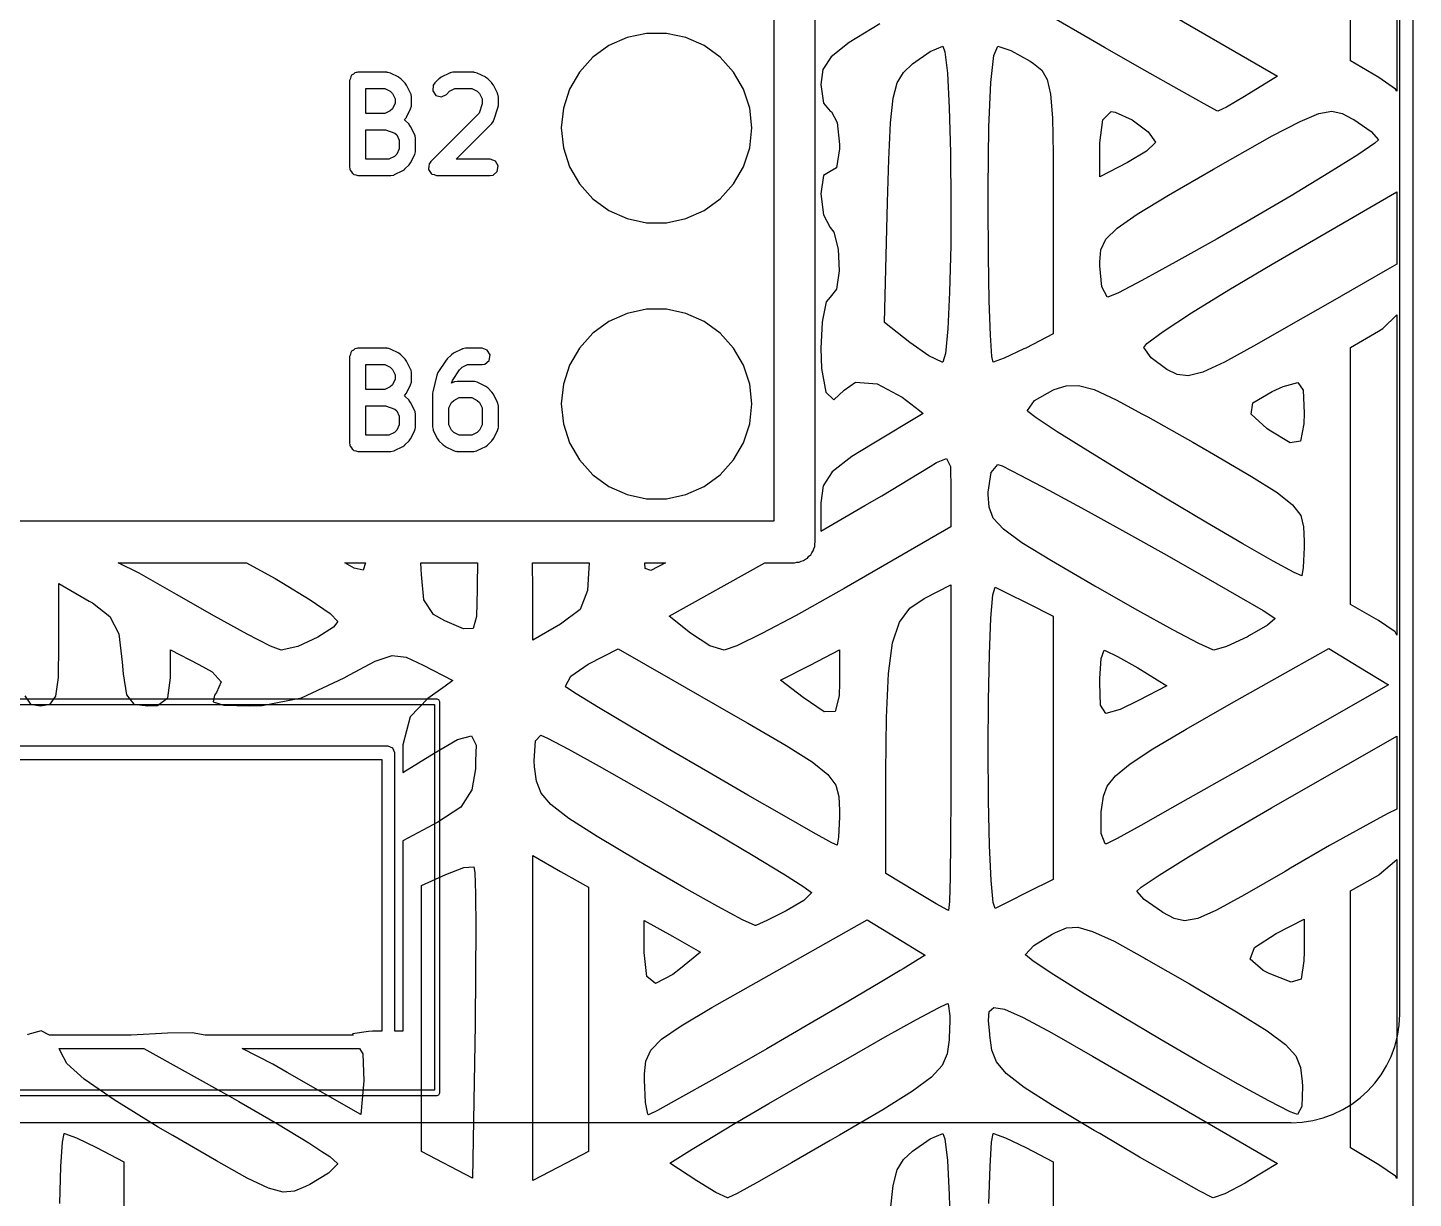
# Model space of a CAD drawing. Header units: millimetres. Extents: x 38 to 487, y 14 to 137.
# Drawn here: x 68.28 to 81.04, y 83.95 to 94.73 of the extents above; entities that cross this region are included whole.
import ezdxf

# ---------------------------------------------------------------- set-up
doc = ezdxf.new("R2010")
doc.units = ezdxf.units.MM
doc.layers.add('BLACK', color=20, linetype='Continuous')

msp = doc.modelspace()

# ---------------------------------------------------------------- linework, layer by layer
for p, q in [((80.912, 85.648), (80.912, 122.286)), ((79.912, 84.648), (52.924, 84.648))]:
    msp.add_line(p, q)
msp.add_arc((79.912, 85.648), 1, 270, 0)
at = {"layer": 'BLACK', "linetype": 'Continuous'}
for p, q in [((81.037, 27.986), (81.037, 123.236)), ((75.533, 89.994), (75.533, 123.015)), ((75.152, 122.824), (75.152, 90.184)), ((80.887, 97.078), (80.887, 94.142)), ((80.46, 94.422), (80.46, 96.788)), ((78.588, 94.975), (79.788, 94.28)), ((76.129, 94.763), (75.845, 94.59)), ((78.062, 94.62), (77.692, 94.835)), ((73.802, 94.637), (73.634, 94.563)), ((73.981, 94.675), (73.802, 94.637)), ((74.164, 94.675), (73.981, 94.675)), ((74.343, 94.637), (74.164, 94.675)), ((74.511, 94.563), (74.343, 94.637)), ((73.634, 94.563), (73.486, 94.455)), ((74.659, 94.455), (74.511, 94.563)), ((75.845, 94.59), (75.68, 94.459)), ((76.428, 94.393), (76.591, 94.507)), ((76.591, 94.507), (76.706, 94.556)), ((76.706, 94.556), (76.726, 94.505)), ((76.726, 94.505), (76.749, 94.309)), ((77.177, 94.472), (77.213, 94.556)), ((77.213, 94.556), (77.332, 94.518)), ((77.332, 94.518), (77.512, 94.418)), ((78.194, 94.545), (78.062, 94.62)), ((78.566, 94.332), (78.194, 94.545)), ((73.486, 94.455), (73.364, 94.319)), ((74.782, 94.319), (74.659, 94.455)), ((75.68, 94.459), (75.604, 94.341)), ((76.345, 94.316), (76.428, 94.393)), ((77.15, 94.222), (77.177, 94.472)), ((77.512, 94.418), (77.543, 94.397)), ((77.543, 94.397), (77.618, 94.336)), ((80.721, 94.268), (80.46, 94.422)), ((71.255, 94.26), (71.248, 94.242)), ((71.248, 94.242), (71.248, 93.442)), ((71.258, 94.279), (71.255, 94.26)), ((71.263, 94.284), (71.258, 94.279)), ((71.266, 94.29), (71.263, 94.284)), ((71.283, 94.3), (71.266, 94.29)), ((71.297, 94.312), (71.283, 94.3)), ((71.307, 94.314), (71.297, 94.312)), ((71.31, 94.316), (71.307, 94.314)), ((71.313, 94.315), (71.31, 94.316)), ((71.323, 94.317), (71.313, 94.315)), ((71.59, 94.317), (71.323, 94.317)), ((71.594, 94.315), (71.59, 94.317)), ((71.598, 94.316), (71.594, 94.315)), ((71.623, 94.309), (71.598, 94.316)), ((71.7, 94.271), (71.623, 94.309)), ((71.701, 94.27), (71.7, 94.271)), ((71.719, 94.257), (71.701, 94.27)), ((71.757, 94.219), (71.719, 94.257)), ((72.07, 94.257), (72.032, 94.219)), ((72.072, 94.257), (72.07, 94.257)), ((72.09, 94.271), (72.072, 94.257)), ((72.166, 94.309), (72.09, 94.271)), ((72.17, 94.309), (72.166, 94.309)), ((72.174, 94.312), (72.17, 94.309)), ((72.199, 94.317), (72.174, 94.312)), ((72.39, 94.317), (72.199, 94.317)), ((72.394, 94.315), (72.39, 94.317)), ((72.398, 94.316), (72.394, 94.315)), ((72.423, 94.309), (72.398, 94.316)), ((72.5, 94.271), (72.423, 94.309)), ((72.501, 94.27), (72.5, 94.271)), ((72.519, 94.257), (72.501, 94.27)), ((72.557, 94.219), (72.519, 94.257)), ((73.364, 94.319), (73.272, 94.16)), ((74.873, 94.16), (74.782, 94.319)), ((75.604, 94.341), (75.585, 94.204)), ((76.288, 94.221), (76.345, 94.316)), ((76.749, 94.309), (76.766, 93.991)), ((77.618, 94.336), (77.668, 94.251)), ((77.668, 94.251), (77.699, 94.115)), ((78.882, 94.154), (78.566, 94.332)), ((79.788, 94.28), (79.523, 94.119)), ((80.875, 94.162), (80.721, 94.268)), ((71.398, 93.936), (71.398, 94.167)), ((71.398, 94.167), (71.572, 94.167)), ((71.572, 94.167), (71.622, 94.142)), ((71.622, 94.142), (71.642, 94.121)), ((71.642, 94.121), (71.667, 94.072)), ((71.758, 94.217), (71.757, 94.219)), ((71.771, 94.199), (71.758, 94.217)), ((71.809, 94.123), (71.771, 94.199)), ((71.81, 94.119), (71.809, 94.123)), ((71.813, 94.115), (71.81, 94.119)), ((71.817, 94.089), (71.813, 94.115)), ((72.017, 94.197), (72.013, 94.146)), ((72.013, 94.146), (72.042, 94.104)), ((72.032, 94.219), (72.017, 94.197)), ((72.138, 94.113), (72.168, 94.142)), ((72.168, 94.142), (72.217, 94.167)), ((72.217, 94.167), (72.372, 94.167)), ((72.372, 94.167), (72.422, 94.142)), ((72.422, 94.142), (72.442, 94.121)), ((72.442, 94.121), (72.467, 94.072)), ((72.558, 94.217), (72.557, 94.219)), ((72.571, 94.199), (72.558, 94.217)), ((72.609, 94.123), (72.571, 94.199)), ((72.61, 94.119), (72.609, 94.123)), ((72.613, 94.115), (72.61, 94.119)), ((72.617, 94.089), (72.613, 94.115)), ((73.272, 94.16), (73.215, 93.986)), ((74.93, 93.986), (74.873, 94.16)), ((75.585, 94.204), (75.61, 94.032)), ((76.25, 94.077), (76.288, 94.221)), ((77.132, 93.813), (77.15, 94.222)), ((77.699, 94.115), (77.716, 93.896)), ((79.112, 94.026), (78.882, 94.154)), ((79.523, 94.119), (79.484, 94.095)), ((80.887, 94.142), (80.875, 94.162)), ((71.667, 94.031), (71.642, 93.981)), ((71.667, 94.072), (71.667, 94.031)), ((71.809, 93.98), (71.817, 94.005)), ((71.816, 94.009), (71.817, 94.013)), ((71.817, 94.005), (71.816, 94.009)), ((71.817, 94.013), (71.817, 94.089)), ((72.042, 94.104), (72.092, 94.091)), ((72.092, 94.091), (72.138, 94.113)), ((72.467, 94.025), (72.439, 93.939)), ((72.467, 94.072), (72.467, 94.025)), ((72.575, 93.875), (72.613, 93.99)), ((72.613, 93.99), (72.617, 94.012)), ((72.617, 94.013), (72.617, 94.089)), ((72.617, 94.012), (72.617, 94.013)), ((73.215, 93.986), (73.196, 93.804)), ((74.949, 93.804), (74.93, 93.986)), ((75.61, 94.032), (75.671, 93.958)), ((76.225, 93.852), (76.25, 94.077)), ((76.766, 93.991), (76.778, 93.579)), ((79.23, 93.962), (79.112, 94.026)), ((79.317, 93.997), (79.239, 93.958)), ((79.484, 94.095), (79.317, 93.997)), ((71.572, 93.936), (71.398, 93.936)), ((71.622, 93.961), (71.572, 93.936)), ((71.642, 93.981), (71.622, 93.961)), ((71.752, 93.879), (71.757, 93.884)), ((71.757, 93.876), (71.752, 93.879)), ((71.757, 93.884), (71.77, 93.902)), ((71.795, 93.838), (71.757, 93.876)), ((71.77, 93.902), (71.771, 93.904)), ((71.771, 93.904), (71.809, 93.98)), ((72.439, 93.939), (71.994, 93.495)), ((72.557, 93.846), (72.572, 93.867)), ((72.572, 93.872), (72.575, 93.875)), ((72.572, 93.867), (72.572, 93.872)), ((75.671, 93.958), (75.683, 93.954)), ((75.683, 93.954), (75.735, 93.853)), ((77.716, 93.896), (77.722, 93.566)), ((78.151, 93.668), (78.181, 93.879)), ((78.181, 93.879), (78.258, 93.955)), ((78.258, 93.955), (78.294, 93.95)), ((78.294, 93.95), (78.449, 93.88)), ((78.449, 93.88), (78.597, 93.77)), ((79.239, 93.958), (79.23, 93.962)), ((79.74, 93.731), (79.995, 93.864)), ((79.995, 93.864), (80.168, 93.937)), ((80.168, 93.937), (80.288, 93.958)), ((80.288, 93.958), (80.383, 93.938)), ((80.383, 93.938), (80.481, 93.886)), ((80.481, 93.886), (80.491, 93.881)), ((80.491, 93.881), (80.65, 93.771)), ((71.398, 93.517), (71.398, 93.786)), ((71.398, 93.786), (71.578, 93.786)), ((71.578, 93.786), (71.664, 93.757)), ((71.664, 93.757), (71.681, 93.74)), ((71.681, 93.74), (71.705, 93.691)), ((71.796, 93.836), (71.795, 93.838)), ((71.809, 93.818), (71.796, 93.836)), ((71.847, 93.742), (71.809, 93.818)), ((71.848, 93.738), (71.847, 93.742)), ((71.851, 93.734), (71.848, 93.738)), ((71.855, 93.708), (71.851, 93.734)), ((72.228, 93.517), (72.557, 93.846)), ((73.196, 93.804), (73.215, 93.622)), ((74.93, 93.622), (74.949, 93.804)), ((75.735, 93.853), (75.756, 93.653)), ((76.21, 93.515), (76.225, 93.852)), ((77.125, 93.251), (77.132, 93.813)), ((78.597, 93.77), (78.664, 93.672)), ((79.376, 93.526), (79.74, 93.731)), ((80.65, 93.771), (80.716, 93.695)), ((71.705, 93.612), (71.681, 93.562)), ((71.705, 93.691), (71.705, 93.612)), ((71.855, 93.594), (71.855, 93.708)), ((73.215, 93.622), (73.272, 93.447)), ((74.873, 93.447), (74.93, 93.622)), ((75.755, 93.612), (75.729, 93.438)), ((75.756, 93.653), (75.755, 93.612)), ((78.151, 93.656), (78.151, 93.668)), ((78.151, 93.355), (78.151, 93.656)), ((78.663, 93.667), (78.581, 93.591)), ((78.664, 93.672), (78.663, 93.667)), ((80.683, 93.663), (80.526, 93.556)), ((80.716, 93.695), (80.683, 93.663)), ((71.61, 93.517), (71.398, 93.517)), ((71.66, 93.542), (71.61, 93.517)), ((71.681, 93.562), (71.66, 93.542)), ((71.795, 93.465), (71.808, 93.483)), ((71.808, 93.483), (71.809, 93.484)), ((71.809, 93.484), (71.847, 93.561)), ((71.847, 93.561), (71.855, 93.586)), ((71.854, 93.59), (71.855, 93.594)), ((71.855, 93.586), (71.854, 93.59)), ((71.982, 93.477), (71.979, 93.474)), ((71.985, 93.481), (71.982, 93.479)), ((71.982, 93.479), (71.982, 93.477)), ((71.994, 93.495), (71.985, 93.481)), ((72.542, 93.517), (72.228, 93.517)), ((72.59, 93.499), (72.542, 93.517)), ((72.616, 93.455), (72.59, 93.499)), ((76.199, 93.121), (76.21, 93.515)), ((76.778, 93.579), (76.782, 93.102)), ((77.722, 93.566), (77.723, 93.355)), ((78.407, 93.487), (78.151, 93.355)), ((78.581, 93.591), (78.407, 93.487)), ((79.198, 93.424), (79.376, 93.526)), ((80.526, 93.556), (80.261, 93.39)), ((71.248, 93.442), (71.25, 93.432)), ((71.25, 93.432), (71.249, 93.429)), ((71.249, 93.429), (71.251, 93.426)), ((71.251, 93.426), (71.253, 93.416)), ((71.253, 93.416), (71.265, 93.401)), ((71.265, 93.401), (71.275, 93.384)), ((71.275, 93.384), (71.281, 93.382)), ((71.281, 93.382), (71.286, 93.377)), ((71.286, 93.377), (71.305, 93.373)), ((71.305, 93.373), (71.323, 93.367)), ((71.323, 93.367), (71.628, 93.367)), ((71.628, 93.367), (71.654, 93.371)), ((71.654, 93.371), (71.657, 93.374)), ((71.657, 93.374), (71.661, 93.375)), ((71.661, 93.375), (71.738, 93.413)), ((71.738, 93.413), (71.756, 93.426)), ((71.756, 93.426), (71.757, 93.427)), ((71.757, 93.427), (71.795, 93.465)), ((71.977, 93.451), (71.973, 93.429)), ((71.973, 93.429), (71.975, 93.426)), ((71.975, 93.426), (71.974, 93.422)), ((71.974, 93.422), (71.987, 93.404)), ((71.979, 93.474), (71.977, 93.451)), ((71.987, 93.404), (71.999, 93.384)), ((71.999, 93.384), (72.002, 93.383)), ((72.002, 93.383), (72.004, 93.38)), ((72.004, 93.38), (72.026, 93.375)), ((72.026, 93.375), (72.047, 93.367)), ((72.047, 93.367), (72.542, 93.367)), ((72.542, 93.367), (72.568, 93.371)), ((72.568, 93.371), (72.607, 93.404)), ((72.607, 93.404), (72.616, 93.455)), ((73.272, 93.447), (73.364, 93.289)), ((74.782, 93.289), (74.873, 93.447)), ((75.609, 93.366), (75.585, 93.198)), ((75.669, 93.403), (75.609, 93.366)), ((75.671, 93.402), (75.669, 93.403)), ((75.729, 93.438), (75.671, 93.402)), ((77.723, 93.355), (77.723, 93.095)), ((78.785, 93.186), (79.198, 93.424)), ((80.261, 93.39), (79.914, 93.18)), ((73.364, 93.289), (73.486, 93.153)), ((74.659, 93.153), (74.782, 93.289)), ((77.124, 93.102), (77.125, 93.251)), ((73.486, 93.153), (73.634, 93.045)), ((74.511, 93.045), (74.659, 93.153)), ((75.585, 93.198), (75.609, 93.004)), ((76.171, 92.013), (76.199, 93.121)), ((76.782, 93.102), (76.78, 92.721)), ((77.127, 92.625), (77.124, 93.102)), ((77.723, 93.095), (77.723, 91.909)), ((78.497, 93.012), (78.785, 93.186)), ((79.914, 93.18), (79.509, 92.944)), ((79.74, 92.552), (80.887, 93.216)), ((80.887, 93.216), (80.887, 92.551)), ((73.634, 93.045), (73.802, 92.97)), ((73.802, 92.97), (73.981, 92.932)), ((74.164, 92.932), (74.343, 92.97)), ((74.343, 92.97), (74.511, 93.045)), ((75.609, 93.004), (75.671, 92.889)), ((78.313, 92.883), (78.497, 93.012)), ((73.981, 92.932), (74.164, 92.932)), ((75.671, 92.889), (75.705, 92.846)), ((75.705, 92.846), (75.745, 92.689)), ((78.209, 92.78), (78.313, 92.883)), ((79.509, 92.944), (79.232, 92.785)), ((76.78, 92.721), (76.77, 92.293)), ((78.163, 92.683), (78.209, 92.78)), ((79.232, 92.785), (78.852, 92.571)), ((75.745, 92.689), (75.753, 92.49)), ((77.134, 92.214), (77.127, 92.625)), ((78.151, 92.573), (78.163, 92.683)), ((75.753, 92.49), (75.728, 92.319)), ((78.151, 92.536), (78.151, 92.573)), ((78.17, 92.342), (78.151, 92.536)), ((78.852, 92.571), (78.54, 92.401)), ((79.339, 92.314), (79.74, 92.552)), ((80.799, 92.5), (80.577, 92.373)), ((80.887, 92.551), (80.799, 92.5)), ((78.219, 92.249), (78.17, 92.342)), ((78.54, 92.401), (78.323, 92.288)), ((80.577, 92.373), (80.271, 92.198)), ((75.635, 92.205), (75.599, 92.034)), ((75.671, 92.247), (75.635, 92.205)), ((75.728, 92.319), (75.671, 92.247)), ((76.77, 92.293), (76.754, 91.954)), ((77.145, 91.896), (77.134, 92.214)), ((78.226, 92.247), (78.219, 92.249)), ((78.323, 92.288), (78.226, 92.247)), ((78.996, 92.102), (79.339, 92.314)), ((73.802, 92.097), (73.634, 92.023)), ((73.981, 92.135), (73.802, 92.097)), ((74.164, 92.135), (73.981, 92.135)), ((74.343, 92.097), (74.164, 92.135)), ((74.511, 92.023), (74.343, 92.097)), ((78.736, 91.932), (78.996, 92.102)), ((80.271, 92.198), (79.911, 91.991)), ((80.758, 91.96), (80.887, 92.085)), ((80.887, 92.085), (80.887, 89.136)), ((73.634, 92.023), (73.486, 91.915)), ((74.659, 91.915), (74.511, 92.023)), ((75.598, 92.013), (75.585, 91.777)), ((75.599, 92.034), (75.598, 92.013)), ((76.403, 91.831), (76.171, 92.013)), ((76.754, 91.954), (76.733, 91.729)), ((79.911, 91.991), (79.593, 91.81)), ((80.716, 91.934), (80.758, 91.96)), ((73.486, 91.915), (73.364, 91.779)), ((74.782, 91.779), (74.659, 91.915)), ((76.579, 91.707), (76.403, 91.831)), ((77.159, 91.7), (77.145, 91.896)), ((77.723, 91.909), (77.471, 91.779)), ((78.556, 91.785), (78.585, 91.819)), ((78.585, 91.819), (78.736, 91.932)), ((80.46, 91.783), (80.716, 91.934)), ((71.255, 91.72), (71.248, 91.702)), ((71.248, 91.702), (71.248, 90.902)), ((71.258, 91.739), (71.255, 91.72)), ((71.263, 91.744), (71.258, 91.739)), ((71.266, 91.75), (71.263, 91.744)), ((71.283, 91.76), (71.266, 91.75)), ((71.297, 91.772), (71.283, 91.76)), ((71.307, 91.774), (71.297, 91.772)), ((71.31, 91.776), (71.307, 91.774)), ((71.313, 91.775), (71.31, 91.776)), ((71.323, 91.777), (71.313, 91.775)), ((71.59, 91.777), (71.323, 91.777)), ((71.594, 91.775), (71.59, 91.777)), ((71.598, 91.776), (71.594, 91.775)), ((71.623, 91.769), (71.598, 91.776)), ((71.7, 91.731), (71.623, 91.769)), ((71.701, 91.73), (71.7, 91.731)), ((71.719, 91.717), (71.701, 91.73)), ((71.757, 91.679), (71.719, 91.717)), ((72.184, 91.717), (72.146, 91.679)), ((72.186, 91.717), (72.184, 91.717)), ((72.204, 91.731), (72.186, 91.717)), ((72.28, 91.769), (72.204, 91.731)), ((72.285, 91.769), (72.28, 91.769)), ((72.288, 91.772), (72.285, 91.769)), ((72.314, 91.777), (72.288, 91.772)), ((72.466, 91.777), (72.314, 91.777)), ((72.514, 91.759), (72.466, 91.777)), ((72.54, 91.715), (72.514, 91.759)), ((72.531, 91.664), (72.54, 91.715)), ((73.364, 91.779), (73.272, 91.62)), ((74.873, 91.62), (74.782, 91.779)), ((75.585, 91.777), (75.592, 91.589)), ((76.701, 91.649), (76.579, 91.707)), ((76.733, 91.729), (76.708, 91.648)), ((77.171, 91.648), (77.159, 91.7)), ((77.454, 91.77), (77.272, 91.684)), ((77.471, 91.779), (77.454, 91.77)), ((78.626, 91.688), (78.556, 91.785)), ((79.593, 91.81), (79.299, 91.65)), ((80.46, 89.417), (80.46, 91.783)), ((71.398, 91.396), (71.398, 91.627)), ((71.398, 91.627), (71.572, 91.627)), ((71.572, 91.627), (71.622, 91.602)), ((71.622, 91.602), (71.642, 91.581)), ((71.642, 91.581), (71.667, 91.532)), ((71.758, 91.677), (71.757, 91.679)), ((71.771, 91.659), (71.758, 91.677)), ((71.809, 91.583), (71.771, 91.659)), ((71.81, 91.579), (71.809, 91.583)), ((71.813, 91.575), (71.81, 91.579)), ((71.817, 91.549), (71.813, 91.575)), ((72.137, 91.667), (72.061, 91.553)), ((72.14, 91.669), (72.137, 91.667)), ((72.146, 91.679), (72.14, 91.669)), ((72.193, 91.481), (72.258, 91.578)), ((72.258, 91.578), (72.282, 91.602)), ((72.282, 91.602), (72.331, 91.627)), ((72.331, 91.627), (72.466, 91.627)), ((72.466, 91.627), (72.492, 91.631)), ((72.492, 91.631), (72.531, 91.664)), ((73.272, 91.62), (73.215, 91.446)), ((74.93, 91.446), (74.873, 91.62)), ((75.592, 91.589), (75.631, 91.371)), ((76.708, 91.648), (76.701, 91.649)), ((77.272, 91.684), (77.171, 91.648)), ((78.769, 91.581), (78.626, 91.688)), ((78.864, 91.534), (78.769, 91.581)), ((79.299, 91.65), (79.099, 91.558)), ((71.642, 91.441), (71.622, 91.421)), ((71.667, 91.491), (71.642, 91.441)), ((71.667, 91.532), (71.667, 91.491)), ((71.771, 91.364), (71.809, 91.44)), ((71.809, 91.44), (71.817, 91.465)), ((71.816, 91.469), (71.817, 91.473)), ((71.817, 91.465), (71.816, 91.469)), ((71.817, 91.473), (71.817, 91.549)), ((72.05, 91.53), (72.012, 91.377)), ((72.051, 91.53), (72.05, 91.53)), ((72.061, 91.553), (72.051, 91.53)), ((72.186, 91.455), (72.193, 91.481)), ((72.204, 91.464), (72.186, 91.455)), ((72.208, 91.465), (72.204, 91.464)), ((72.212, 91.468), (72.208, 91.465)), ((72.237, 91.472), (72.212, 91.468)), ((72.39, 91.472), (72.237, 91.472)), ((72.394, 91.471), (72.39, 91.472)), ((72.398, 91.472), (72.394, 91.471)), ((72.423, 91.464), (72.398, 91.472)), ((72.5, 91.426), (72.423, 91.464)), ((73.215, 91.446), (73.196, 91.264)), ((74.949, 91.264), (74.93, 91.446)), ((75.799, 91.392), (75.903, 91.465)), ((75.903, 91.465), (76.103, 91.45)), ((76.103, 91.45), (76.334, 91.325)), ((77.843, 91.432), (77.955, 91.435)), ((77.955, 91.435), (78.099, 91.396)), ((78.964, 91.523), (78.864, 91.534)), ((79.099, 91.558), (78.964, 91.523)), ((79.839, 91.424), (79.976, 91.463)), ((79.976, 91.463), (80.025, 91.391)), ((71.572, 91.396), (71.398, 91.396)), ((71.622, 91.421), (71.572, 91.396)), ((71.752, 91.339), (71.757, 91.344)), ((71.757, 91.336), (71.752, 91.339)), ((71.757, 91.344), (71.77, 91.362)), ((71.795, 91.298), (71.757, 91.336)), ((71.77, 91.362), (71.771, 91.364)), ((72.011, 91.362), (72.01, 91.359)), ((72.01, 91.359), (72.01, 91.054)), ((72.012, 91.377), (72.011, 91.362)), ((72.206, 91.297), (72.255, 91.322)), ((72.255, 91.322), (72.372, 91.322)), ((72.372, 91.322), (72.422, 91.297)), ((72.501, 91.425), (72.5, 91.426)), ((72.519, 91.412), (72.501, 91.425)), ((72.557, 91.374), (72.519, 91.412)), ((72.558, 91.372), (72.557, 91.374)), ((72.571, 91.354), (72.558, 91.372)), ((72.609, 91.278), (72.571, 91.354)), ((75.631, 91.371), (75.703, 91.302)), ((75.703, 91.302), (75.799, 91.392)), ((76.334, 91.325), (76.492, 91.204)), ((77.552, 91.295), (77.721, 91.391)), ((77.721, 91.391), (77.732, 91.396)), ((77.732, 91.396), (77.843, 91.432)), ((78.099, 91.396), (78.302, 91.303)), ((79.56, 91.273), (79.737, 91.378)), ((79.737, 91.378), (79.839, 91.424)), ((80.025, 91.391), (80.032, 91.178)), ((71.398, 90.977), (71.398, 91.246)), ((71.398, 91.246), (71.578, 91.246)), ((71.578, 91.246), (71.664, 91.217)), ((71.664, 91.217), (71.681, 91.2)), ((71.681, 91.2), (71.705, 91.151)), ((71.796, 91.296), (71.795, 91.298)), ((71.809, 91.278), (71.796, 91.296)), ((71.847, 91.202), (71.809, 91.278)), ((71.848, 91.198), (71.847, 91.202)), ((71.851, 91.194), (71.848, 91.198)), ((71.855, 91.168), (71.851, 91.194)), ((72.16, 91.227), (72.185, 91.276)), ((72.16, 91.072), (72.16, 91.227)), ((72.185, 91.276), (72.206, 91.297)), ((72.422, 91.297), (72.442, 91.276)), ((72.442, 91.276), (72.467, 91.227)), ((72.467, 91.227), (72.467, 91.072)), ((72.61, 91.274), (72.609, 91.278)), ((72.613, 91.27), (72.61, 91.274)), ((72.617, 91.245), (72.613, 91.27)), ((72.617, 91.054), (72.617, 91.245)), ((73.196, 91.264), (73.215, 91.082)), ((74.93, 91.082), (74.949, 91.264)), ((76.492, 91.204), (76.527, 91.176)), ((77.488, 91.204), (77.552, 91.295)), ((77.489, 91.196), (77.488, 91.204)), ((77.565, 91.136), (77.489, 91.196)), ((78.302, 91.303), (78.546, 91.171)), ((79.544, 91.171), (79.56, 91.273)), ((71.705, 91.072), (71.681, 91.022)), ((71.705, 91.151), (71.705, 91.072)), ((71.854, 91.05), (71.855, 91.054)), ((71.855, 91.054), (71.855, 91.168)), ((72.01, 91.054), (72.015, 91.029)), ((72.185, 91.022), (72.16, 91.072)), ((72.467, 91.072), (72.442, 91.022)), ((72.616, 91.05), (72.617, 91.054)), ((73.215, 91.082), (73.272, 90.907)), ((74.873, 90.907), (74.93, 91.082)), ((76.527, 91.176), (76.056, 90.894)), ((77.759, 91.008), (77.565, 91.136)), ((78.546, 91.171), (78.595, 91.145)), ((78.595, 91.145), (79.007, 90.911)), ((79.688, 91.038), (79.544, 91.171)), ((80.031, 91.081), (79.999, 90.922)), ((80.032, 91.178), (80.031, 91.081)), ((71.61, 90.977), (71.398, 90.977)), ((71.66, 91.002), (71.61, 90.977)), ((71.681, 91.022), (71.66, 91.002)), ((71.757, 90.887), (71.795, 90.925)), ((71.795, 90.925), (71.808, 90.943)), ((71.808, 90.943), (71.809, 90.944)), ((71.809, 90.944), (71.847, 91.021)), ((71.847, 91.021), (71.855, 91.046)), ((71.855, 91.046), (71.854, 91.05)), ((72.015, 91.029), (72.017, 91.025)), ((72.017, 91.025), (72.018, 91.021)), ((72.018, 91.021), (72.056, 90.944)), ((72.056, 90.944), (72.069, 90.926)), ((72.069, 90.926), (72.07, 90.925)), ((72.07, 90.925), (72.108, 90.887)), ((72.206, 91.002), (72.185, 91.022)), ((72.255, 90.977), (72.206, 91.002)), ((72.372, 90.977), (72.255, 90.977)), ((72.422, 91.002), (72.372, 90.977)), ((72.442, 91.022), (72.422, 91.002)), ((72.519, 90.887), (72.557, 90.925)), ((72.557, 90.925), (72.57, 90.943)), ((72.57, 90.943), (72.571, 90.944)), ((72.571, 90.944), (72.609, 91.021)), ((72.609, 91.021), (72.617, 91.046)), ((72.617, 91.046), (72.616, 91.05)), ((78.042, 90.831), (77.759, 91.008)), ((79.712, 91.022), (79.688, 91.038)), ((79.903, 90.907), (79.712, 91.022)), ((71.248, 90.902), (71.25, 90.892)), ((71.25, 90.892), (71.249, 90.889)), ((71.249, 90.889), (71.251, 90.886)), ((71.251, 90.886), (71.253, 90.876)), ((71.253, 90.876), (71.265, 90.861)), ((71.265, 90.861), (71.275, 90.844)), ((71.275, 90.844), (71.281, 90.842)), ((71.281, 90.842), (71.286, 90.837)), ((71.286, 90.837), (71.305, 90.833)), ((71.305, 90.833), (71.323, 90.827)), ((71.323, 90.827), (71.628, 90.827)), ((71.628, 90.827), (71.654, 90.831)), ((71.654, 90.831), (71.657, 90.834)), ((71.657, 90.834), (71.661, 90.835)), ((71.661, 90.835), (71.738, 90.873)), ((71.738, 90.873), (71.756, 90.886)), ((71.756, 90.886), (71.757, 90.887)), ((72.108, 90.887), (72.127, 90.874)), ((72.127, 90.874), (72.128, 90.873)), ((72.128, 90.873), (72.204, 90.835)), ((72.204, 90.835), (72.229, 90.827)), ((72.229, 90.827), (72.233, 90.828)), ((72.233, 90.828), (72.237, 90.827)), ((72.237, 90.827), (72.39, 90.827)), ((72.39, 90.827), (72.415, 90.831)), ((72.415, 90.831), (72.419, 90.834)), ((72.419, 90.834), (72.423, 90.835)), ((72.423, 90.835), (72.5, 90.873)), ((72.5, 90.873), (72.518, 90.886)), ((72.518, 90.886), (72.519, 90.887)), ((73.272, 90.907), (73.364, 90.749)), ((74.782, 90.749), (74.873, 90.907)), ((76.056, 90.894), (75.87, 90.779)), ((78.384, 90.621), (78.042, 90.831)), ((79.007, 90.911), (79.197, 90.802)), ((79.197, 90.802), (79.548, 90.597)), ((79.999, 90.922), (79.903, 90.907)), ((73.364, 90.749), (73.486, 90.613)), ((74.659, 90.613), (74.782, 90.749)), ((75.87, 90.779), (75.689, 90.639)), ((76.405, 90.574), (76.59, 90.689)), ((76.59, 90.689), (76.648, 90.725)), ((76.648, 90.725), (76.741, 90.761)), ((76.741, 90.761), (76.777, 90.687)), ((76.777, 90.687), (76.782, 90.473)), ((77.153, 90.633), (77.213, 90.708)), ((77.213, 90.708), (77.252, 90.693)), ((77.252, 90.693), (77.418, 90.61)), ((73.486, 90.613), (73.634, 90.505)), ((74.511, 90.505), (74.659, 90.613)), ((75.689, 90.639), (75.605, 90.51)), ((76.145, 90.419), (76.405, 90.574)), ((77.125, 90.451), (77.153, 90.633)), ((77.418, 90.61), (77.683, 90.47)), ((78.756, 90.397), (78.384, 90.621)), ((79.548, 90.597), (79.784, 90.448)), ((73.634, 90.505), (73.802, 90.43)), ((73.802, 90.43), (73.981, 90.392)), ((74.164, 90.392), (74.343, 90.43)), ((74.343, 90.43), (74.511, 90.505)), ((75.605, 90.51), (75.585, 90.353)), ((75.991, 90.329), (76.145, 90.419)), ((76.782, 90.473), (76.782, 90.134)), ((77.125, 90.43), (77.125, 90.451)), ((77.133, 90.314), (77.125, 90.43)), ((77.683, 90.47), (78.017, 90.288)), ((79.784, 90.448), (79.927, 90.334)), ((73.981, 90.392), (74.164, 90.392)), ((75.585, 90.353), (75.585, 90.093)), ((75.585, 90.093), (75.991, 90.329)), ((77.172, 90.214), (77.133, 90.314)), ((78.017, 90.288), (78.39, 90.083)), ((79.127, 90.176), (78.756, 90.397)), ((79.927, 90.334), (80.001, 90.236)), ((75.152, 90.184), (57.753, 90.184)), ((77.265, 90.112), (77.172, 90.214)), ((79.468, 89.977), (79.127, 90.176)), ((80.001, 90.236), (80.028, 90.132)), ((76.782, 90.134), (75.798, 89.565)), ((77.436, 89.987), (77.265, 90.112)), ((78.39, 90.083), (78.77, 89.871)), ((80.028, 90.132), (80.032, 90.002)), ((75.501, 89.894), (75.514, 89.911)), ((75.514, 89.911), (75.519, 89.932)), ((75.519, 89.932), (75.528, 89.952)), ((75.528, 89.973), (75.533, 89.994)), ((75.528, 89.952), (75.528, 89.973)), ((77.708, 89.819), (77.436, 89.987)), ((79.749, 89.817), (79.468, 89.977)), ((80.032, 89.944), (80.025, 89.758)), ((80.032, 90.002), (80.032, 89.944)), ((69.312, 89.706), (69.117, 89.803)), ((69.117, 89.803), (70.299, 89.803)), ((70.299, 89.803), (70.561, 89.656)), ((71.289, 89.754), (71.202, 89.803)), ((71.202, 89.803), (71.394, 89.803)), ((71.394, 89.801), (71.372, 89.735)), ((71.394, 89.803), (71.394, 89.801)), ((71.907, 89.744), (71.902, 89.803)), ((71.902, 89.803), (72.425, 89.803)), ((72.425, 89.803), (72.421, 89.596)), ((72.934, 89.557), (72.93, 89.803)), ((72.93, 89.803), (73.452, 89.803)), ((73.452, 89.803), (73.446, 89.703)), ((73.968, 89.748), (73.964, 89.803)), ((73.964, 89.803), (74.155, 89.803)), ((74.155, 89.803), (74.019, 89.731)), ((74.19, 89.311), (75.07, 89.803)), ((75.07, 89.803), (75.343, 89.803)), ((75.343, 89.803), (75.364, 89.808)), ((75.364, 89.808), (75.385, 89.808)), ((75.385, 89.808), (75.405, 89.817)), ((75.405, 89.817), (75.426, 89.822)), ((75.426, 89.822), (75.442, 89.836)), ((75.442, 89.836), (75.461, 89.845)), ((75.461, 89.845), (75.475, 89.862)), ((75.475, 89.862), (75.492, 89.875)), ((75.492, 89.875), (75.501, 89.894)), ((78.105, 89.588), (77.708, 89.819)), ((78.77, 89.871), (79.128, 89.668)), ((79.941, 89.713), (79.749, 89.817)), ((69.655, 89.51), (69.312, 89.706)), ((70.561, 89.656), (70.624, 89.62)), ((71.372, 89.735), (71.289, 89.754)), ((71.908, 89.695), (71.907, 89.744)), ((71.93, 89.46), (71.908, 89.695)), ((73.446, 89.703), (73.438, 89.546)), ((74.019, 89.731), (73.968, 89.748)), ((79.128, 89.668), (79.433, 89.493)), ((80.011, 89.683), (79.941, 89.713)), ((80.025, 89.758), (80.011, 89.683)), ((68.572, 89.048), (68.572, 89.612)), ((68.572, 89.612), (68.85, 89.45)), ((70.624, 89.62), (70.885, 89.462)), ((72.421, 89.556), (72.416, 89.309)), ((72.421, 89.596), (72.421, 89.556)), ((72.934, 89.091), (72.934, 89.557)), ((73.438, 89.546), (73.368, 89.371)), ((75.723, 89.523), (75.356, 89.317)), ((75.798, 89.565), (75.723, 89.523)), ((76.537, 89.474), (76.782, 89.6)), ((76.782, 89.6), (76.782, 88.102)), ((77.168, 89.508), (77.189, 89.579)), ((77.189, 89.579), (77.301, 89.523)), ((77.301, 89.523), (77.488, 89.43)), ((78.13, 89.575), (78.105, 89.588)), ((78.503, 89.363), (78.13, 89.575)), ((68.85, 89.45), (68.88, 89.432)), ((68.88, 89.432), (69.042, 89.307)), ((70.005, 89.31), (69.655, 89.51)), ((70.885, 89.462), (71.069, 89.334)), ((72.021, 89.327), (71.93, 89.46)), ((76.404, 89.384), (76.537, 89.474)), ((77.15, 89.293), (77.168, 89.508)), ((77.488, 89.43), (77.723, 89.312)), ((79.433, 89.493), (79.655, 89.362)), ((80.716, 89.271), (80.46, 89.417)), ((69.042, 89.307), (69.122, 89.148)), ((70.304, 89.146), (70.005, 89.31)), ((71.069, 89.334), (71.138, 89.263)), ((72.125, 89.268), (72.021, 89.327)), ((72.296, 89.195), (72.125, 89.268)), ((72.416, 89.309), (72.384, 89.198)), ((73.368, 89.371), (73.19, 89.236)), ((74.384, 89.154), (74.19, 89.311)), ((75.356, 89.317), (75.041, 89.15)), ((76.308, 89.257), (76.404, 89.384)), ((77.136, 88.96), (77.15, 89.293)), ((77.723, 89.312), (77.723, 86.887)), ((78.824, 89.186), (78.503, 89.363)), ((79.655, 89.362), (79.762, 89.292)), ((79.764, 89.287), (79.697, 89.228)), ((79.762, 89.292), (79.764, 89.287)), ((80.87, 89.166), (80.716, 89.271)), ((69.122, 89.148), (69.154, 88.886)), ((70.519, 89.036), (70.304, 89.146)), ((71.098, 89.209), (70.954, 89.116)), ((71.138, 89.263), (71.098, 89.209)), ((72.384, 89.198), (72.296, 89.195)), ((73.19, 89.236), (72.934, 89.091)), ((74.564, 89.039), (74.384, 89.154)), ((75.041, 89.15), (74.81, 89.038)), ((76.244, 89.065), (76.308, 89.257)), ((79.063, 89.06), (78.824, 89.186)), ((79.697, 89.228), (79.531, 89.132)), ((80.887, 89.136), (80.87, 89.166)), ((68.567, 88.745), (68.572, 89.048)), ((70.618, 88.997), (70.519, 89.036)), ((70.771, 89.033), (70.618, 88.997)), ((70.954, 89.116), (70.771, 89.033)), ((74.696, 88.997), (74.564, 89.039)), ((74.81, 89.038), (74.696, 88.997)), ((76.206, 88.782), (76.244, 89.065)), ((79.191, 89), (79.063, 89.06)), ((79.319, 89.033), (79.203, 88.997)), ((79.511, 89.121), (79.319, 89.033)), ((79.531, 89.132), (79.511, 89.121)), ((69.154, 88.886), (69.162, 88.78)), ((69.599, 88.743), (69.599, 89.002)), ((69.599, 89.002), (69.861, 88.866)), ((71.246, 88.77), (71.484, 88.897)), ((71.484, 88.897), (71.639, 88.948)), ((71.639, 88.948), (71.768, 88.933)), ((71.768, 88.933), (71.925, 88.86)), ((73.444, 88.868), (73.718, 89.009)), ((73.718, 89.009), (74.221, 88.721)), ((75.485, 88.861), (75.756, 89.002)), ((75.756, 89.002), (75.756, 88.7)), ((77.127, 88.535), (77.136, 88.96)), ((78.151, 88.737), (78.165, 88.922)), ((78.165, 88.922), (78.191, 88.997)), ((78.191, 88.997), (78.2, 88.995)), ((78.2, 88.995), (78.315, 88.941)), ((78.315, 88.941), (78.501, 88.834)), ((79.203, 88.997), (79.191, 89)), ((79.911, 88.817), (80.26, 89.012)), ((80.26, 89.012), (80.535, 88.845)), ((69.162, 88.78), (69.194, 88.586)), ((69.861, 88.866), (69.983, 88.797)), ((69.983, 88.797), (70.064, 88.706)), ((71.197, 88.742), (71.246, 88.77)), ((71.925, 88.86), (72.197, 88.72)), ((73.236, 88.668), (73.284, 88.758)), ((73.284, 88.758), (73.444, 88.868)), ((75.213, 88.721), (75.485, 88.861)), ((76.188, 88.379), (76.206, 88.782)), ((78.501, 88.834), (78.77, 88.67)), ((79.363, 88.509), (79.911, 88.817)), ((80.535, 88.845), (80.81, 88.678)), ((68.544, 88.574), (68.567, 88.745)), ((69.576, 88.558), (69.599, 88.743)), ((70.064, 88.706), (70.022, 88.607)), ((70.805, 88.56), (71.197, 88.742)), ((72.126, 88.668), (71.967, 88.552)), ((72.197, 88.72), (72.126, 88.668)), ((73.245, 88.654), (73.236, 88.668)), ((73.333, 88.595), (73.245, 88.654)), ((74.221, 88.721), (74.736, 88.426)), ((75.421, 88.562), (75.213, 88.721)), ((75.756, 88.7), (75.753, 88.577)), ((78.151, 88.698), (78.151, 88.737)), ((78.158, 88.492), (78.151, 88.698)), ((78.77, 88.67), (78.507, 88.534)), ((80.81, 88.678), (79.55, 87.961)), ((72.053, 88.548), (60.853, 88.548)), ((68.258, 88.578), (68.309, 88.501)), ((68.491, 88.5), (68.544, 88.574)), ((69.194, 88.586), (69.261, 88.502)), ((69.261, 88.502), (69.389, 88.484)), ((69.48, 88.49), (69.576, 88.558)), ((70.005, 88.585), (69.991, 88.521)), ((69.991, 88.521), (70.089, 88.492)), ((70.022, 88.607), (70.005, 88.585)), ((70.444, 88.488), (70.805, 88.56)), ((71.967, 88.552), (71.804, 88.385)), ((72.07, 88.541), (72.053, 88.548)), ((72.078, 88.523), (72.07, 88.541)), ((72.078, 84.923), (72.078, 88.523)), ((73.538, 88.471), (73.333, 88.595)), ((75.615, 88.431), (75.421, 88.562)), ((75.753, 88.577), (75.716, 88.432)), ((77.124, 88.099), (77.127, 88.535)), ((78.507, 88.534), (78.34, 88.451)), ((78.946, 88.271), (79.363, 88.509)), ((60.878, 88.498), (72.028, 88.498)), ((68.309, 88.501), (68.401, 88.484)), ((68.401, 88.484), (68.491, 88.5)), ((69.389, 88.484), (69.48, 88.49)), ((70.089, 88.492), (70.329, 88.484)), ((70.329, 88.484), (70.444, 88.488)), ((71.804, 88.385), (71.737, 88.128)), ((72.028, 88.498), (72.028, 84.948)), ((73.828, 88.298), (73.538, 88.471)), ((74.736, 88.426), (74.913, 88.325)), ((75.716, 88.432), (75.615, 88.431)), ((76.184, 87.874), (76.188, 88.379)), ((78.208, 88.416), (78.158, 88.492)), ((78.34, 88.451), (78.208, 88.416)), ((74.174, 88.094), (73.828, 88.298)), ((74.913, 88.325), (75.266, 88.119)), ((78.641, 88.09), (78.946, 88.271)), ((71.737, 88.128), (71.737, 87.872)), ((72.025, 88.05), (72.241, 88.175)), ((72.241, 88.175), (72.368, 88.208)), ((72.368, 88.208), (72.412, 88.123)), ((72.412, 88.123), (72.407, 87.978)), ((72.946, 87.978), (72.957, 88.162)), ((72.957, 88.162), (73.008, 88.215)), ((73.008, 88.215), (73.069, 88.188)), ((73.069, 88.188), (73.262, 88.087)), ((79.733, 87.546), (80.887, 88.207)), ((80.887, 88.207), (80.887, 87.533)), ((71.603, 88.113), (63.923, 88.113)), ((63.983, 87.993), (71.543, 87.993)), ((71.543, 87.993), (71.543, 85.49)), ((71.645, 88.096), (71.603, 88.113)), ((71.663, 88.053), (71.645, 88.096)), ((71.663, 85.491), (71.663, 88.053)), ((71.737, 87.872), (72.025, 88.05)), ((73.262, 88.087), (73.543, 87.931)), ((74.546, 87.877), (74.174, 88.094)), ((75.266, 88.119), (75.504, 87.969)), ((76.782, 88.102), (76.782, 88.099)), ((76.782, 88.099), (76.782, 87.679)), ((77.128, 87.615), (77.124, 88.099)), ((78.431, 87.951), (78.641, 88.09)), ((72.405, 87.907), (72.372, 87.712)), ((72.407, 87.978), (72.405, 87.907)), ((72.95, 87.925), (72.946, 87.978)), ((72.967, 87.792), (72.95, 87.925)), ((73.543, 87.931), (73.884, 87.738)), ((74.913, 87.664), (74.546, 87.877)), ((75.504, 87.969), (75.648, 87.855)), ((76.184, 86.942), (76.184, 87.874)), ((78.297, 87.841), (78.431, 87.951)), ((79.55, 87.961), (79.229, 87.779)), ((73.009, 87.683), (72.967, 87.792)), ((73.884, 87.738), (74.253, 87.525)), ((75.648, 87.855), (75.723, 87.756)), ((75.723, 87.756), (75.751, 87.652)), ((78.185, 87.654), (78.221, 87.747)), ((78.221, 87.747), (78.297, 87.841)), ((79.229, 87.779), (78.844, 87.561)), ((72.372, 87.712), (72.272, 87.554)), ((73.1, 87.576), (73.009, 87.683)), ((75.246, 87.473), (74.913, 87.664)), ((75.751, 87.652), (75.755, 87.522)), ((76.782, 87.679), (76.779, 87.249)), ((77.137, 87.199), (77.128, 87.615)), ((78.17, 87.549), (78.185, 87.654)), ((72.272, 87.554), (72.058, 87.415)), ((73.264, 87.45), (73.1, 87.576)), ((74.253, 87.525), (74.622, 87.309)), ((75.755, 87.522), (75.755, 87.464)), ((78.166, 87.509), (78.17, 87.549)), ((78.166, 87.31), (78.166, 87.509)), ((78.844, 87.561), (78.53, 87.385)), ((79.322, 87.308), (79.733, 87.546)), ((80.796, 87.49), (80.573, 87.37)), ((80.887, 87.533), (80.796, 87.49)), ((72.058, 87.415), (71.737, 87.244)), ((73.525, 87.284), (73.264, 87.45)), ((75.514, 87.321), (75.246, 87.473)), ((75.755, 87.464), (75.748, 87.278)), ((78.53, 87.385), (78.311, 87.264)), ((80.573, 87.37), (80.267, 87.199)), ((71.737, 87.244), (71.737, 87.108)), ((73.907, 87.056), (73.525, 87.284)), ((74.622, 87.309), (74.961, 87.108)), ((75.686, 87.226), (75.514, 87.321)), ((75.748, 87.278), (75.735, 87.203)), ((76.779, 87.249), (76.774, 86.908)), ((78.2, 87.215), (78.166, 87.31)), ((78.311, 87.264), (78.215, 87.214)), ((78.968, 87.097), (79.322, 87.308)), ((71.737, 87.108), (71.737, 85.491)), ((72.934, 84.118), (72.934, 87.108)), ((72.934, 87.108), (73.19, 86.962)), ((74.961, 87.108), (75.235, 86.942)), ((75.735, 87.203), (75.686, 87.226)), ((77.152, 86.877), (77.137, 87.199)), ((78.215, 87.214), (78.2, 87.215)), ((80.267, 87.199), (79.908, 86.991)), ((72.132, 86.934), (72.298, 86.996)), ((72.298, 86.996), (72.391, 87.003)), ((72.391, 87.003), (72.399, 86.952)), ((73.96, 87.025), (73.907, 87.056)), ((74.325, 86.813), (73.96, 87.025)), ((78.697, 86.928), (78.968, 87.097)), ((79.908, 86.991), (79.857, 86.961)), ((80.723, 86.932), (80.887, 87.072)), ((80.887, 87.072), (80.887, 84.136)), ((71.908, 86.832), (72.132, 86.934)), ((72.399, 86.952), (72.406, 86.755)), ((73.19, 86.962), (73.446, 86.816)), ((75.235, 86.942), (75.24, 86.939)), ((75.24, 86.939), (75.429, 86.819)), ((76.462, 86.773), (76.184, 86.942)), ((76.774, 86.908), (76.768, 86.684)), ((77.17, 86.676), (77.152, 86.877)), ((77.723, 86.887), (77.488, 86.769)), ((78.532, 86.817), (78.697, 86.928)), ((79.857, 86.961), (79.485, 86.745)), ((80.46, 86.782), (80.716, 86.927)), ((80.716, 86.927), (80.723, 86.932)), ((71.908, 84.385), (71.908, 86.832)), ((72.406, 86.755), (72.409, 86.437)), ((73.446, 86.816), (73.446, 86.509)), ((74.636, 86.638), (74.325, 86.813)), ((75.429, 86.819), (75.499, 86.766)), ((75.499, 86.765), (75.429, 86.695)), ((75.499, 86.766), (75.499, 86.765)), ((76.645, 86.664), (76.462, 86.773)), ((77.488, 86.769), (77.305, 86.677)), ((78.493, 86.781), (78.532, 86.817)), ((78.559, 86.704), (78.493, 86.781)), ((79.485, 86.745), (79.227, 86.604)), ((80.46, 84.416), (80.46, 86.782)), ((74.863, 86.516), (74.636, 86.638)), ((75.264, 86.598), (75.086, 86.51)), ((75.429, 86.695), (75.264, 86.598)), ((76.753, 86.606), (76.645, 86.664)), ((76.761, 86.603), (76.753, 86.606)), ((76.768, 86.684), (76.761, 86.603)), ((77.189, 86.62), (77.17, 86.676)), ((77.305, 86.677), (77.189, 86.62)), ((78.719, 86.592), (78.559, 86.704)), ((78.733, 86.583), (78.719, 86.592)), ((79.227, 86.604), (79.053, 86.528)), ((73.446, 86.509), (73.447, 85.042)), ((73.96, 86.214), (73.96, 86.509)), ((73.96, 86.509), (74.218, 86.364)), ((74.979, 86.463), (74.863, 86.516)), ((74.986, 86.463), (74.979, 86.463)), ((75.086, 86.51), (74.986, 86.463)), ((74.988, 85.939), (76.01, 86.516)), ((76.01, 86.516), (76.277, 86.354)), ((78.836, 86.528), (78.733, 86.583)), ((78.933, 86.506), (78.836, 86.528)), ((79.053, 86.528), (78.933, 86.506)), ((79.776, 86.389), (80.032, 86.522)), ((80.032, 86.522), (80.032, 86.22)), ((72.409, 86.437), (72.407, 86.027)), ((74.218, 86.364), (74.477, 86.218)), ((76.277, 86.354), (76.54, 86.194)), ((77.545, 86.28), (77.715, 86.385)), ((77.715, 86.385), (77.745, 86.4)), ((77.745, 86.4), (77.846, 86.441)), ((77.846, 86.441), (77.95, 86.448)), ((77.95, 86.448), (78.086, 86.41)), ((78.086, 86.41), (78.284, 86.318)), ((79.575, 86.261), (79.776, 86.389)), ((73.983, 85.994), (73.96, 86.214)), ((74.477, 86.218), (74.294, 86.068)), ((77.468, 86.198), (77.545, 86.28)), ((78.284, 86.318), (78.571, 86.16)), ((79.536, 86.155), (79.575, 86.261)), ((80.032, 86.22), (80.031, 86.137)), ((76.544, 86.191), (76.343, 86.065)), ((76.54, 86.194), (76.544, 86.191)), ((77.468, 86.194), (77.468, 86.198)), ((77.538, 86.135), (77.468, 86.194)), ((77.728, 86.01), (77.538, 86.135)), ((78.571, 86.16), (78.579, 86.155)), ((78.579, 86.155), (78.977, 85.926)), ((79.657, 86.051), (79.536, 86.155)), ((80.031, 86.137), (80.005, 85.971)), ((72.407, 86.027), (72.402, 85.553)), ((74.063, 85.93), (73.983, 85.994)), ((74.223, 86.012), (74.063, 85.93)), ((74.294, 86.068), (74.223, 86.012)), ((76.315, 86.048), (76.132, 85.939)), ((76.343, 86.065), (76.315, 86.048)), ((78.007, 85.836), (77.728, 86.01)), ((79.712, 86.023), (79.657, 86.051)), ((79.912, 85.941), (79.712, 86.023)), ((80.005, 85.971), (79.912, 85.941)), ((74.58, 85.708), (74.988, 85.939)), ((76.132, 85.939), (75.845, 85.77)), ((78.347, 85.631), (78.007, 85.836)), ((78.977, 85.926), (79.04, 85.889)), ((79.04, 85.889), (79.427, 85.661)), ((74.298, 85.541), (74.58, 85.708)), ((75.845, 85.77), (75.485, 85.561)), ((76.465, 85.598), (76.666, 85.707)), ((76.666, 85.707), (76.749, 85.747)), ((76.749, 85.747), (76.756, 85.742)), ((76.756, 85.742), (76.773, 85.633)), ((77.135, 85.672), (77.178, 85.709)), ((77.178, 85.709), (77.276, 85.693)), ((76.178, 85.438), (76.465, 85.598)), ((76.771, 85.588), (76.766, 85.428)), ((76.773, 85.633), (76.771, 85.588)), ((77.129, 85.588), (77.135, 85.672)), ((77.139, 85.463), (77.129, 85.588)), ((77.276, 85.693), (77.447, 85.617)), ((77.447, 85.617), (77.71, 85.475)), ((78.716, 85.412), (78.347, 85.631)), ((79.427, 85.661), (79.693, 85.495)), ((68.286, 85.461), (68.283, 85.453)), ((68.408, 85.494), (68.286, 85.461)), ((68.484, 85.453), (68.408, 85.494)), ((69.237, 85.453), (68.484, 85.453)), ((69.571, 85.473), (69.237, 85.453)), ((69.797, 85.475), (69.571, 85.473)), ((69.917, 85.453), (69.797, 85.475)), ((71.28, 85.453), (69.917, 85.453)), ((71.421, 85.489), (71.274, 85.468)), ((71.274, 85.468), (71.28, 85.453)), ((71.459, 85.49), (71.421, 85.489)), ((71.543, 85.49), (71.459, 85.49)), ((71.737, 85.491), (71.663, 85.491)), ((72.402, 85.553), (72.378, 84.138)), ((74.119, 85.416), (74.298, 85.541)), ((75.485, 85.561), (75.088, 85.33)), ((77.14, 85.45), (77.139, 85.463)), ((77.157, 85.317), (77.14, 85.45)), ((77.71, 85.475), (78.084, 85.261)), ((79.693, 85.495), (79.861, 85.369)), ((68.588, 85.303), (68.574, 85.333)), ((68.574, 85.333), (69.353, 85.333)), ((69.353, 85.333), (70.141, 84.892)), ((70.54, 85.186), (70.259, 85.333)), ((70.259, 85.333), (71.34, 85.333)), ((71.34, 85.333), (71.368, 85.284)), ((73.975, 85.216), (74.019, 85.315)), ((74.019, 85.315), (74.119, 85.416)), ((75.088, 85.33), (74.943, 85.247)), ((75.836, 85.244), (76.178, 85.438)), ((76.765, 85.411), (76.746, 85.282)), ((76.766, 85.428), (76.765, 85.411)), ((77.2, 85.208), (77.157, 85.317)), ((79.086, 85.197), (78.716, 85.412)), ((79.861, 85.369), (79.955, 85.263)), ((68.646, 85.193), (68.588, 85.303)), ((68.805, 85.049), (68.646, 85.193)), ((71.368, 85.284), (71.379, 85.034)), ((73.963, 85.099), (73.975, 85.216)), ((74.943, 85.247), (74.581, 85.04)), ((75.468, 85.033), (75.836, 85.244)), ((76.746, 85.282), (76.7, 85.174)), ((77.291, 85.101), (77.2, 85.208)), ((78.084, 85.261), (78.588, 84.969)), ((79.427, 85.004), (79.086, 85.197)), ((79.955, 85.263), (79.998, 85.157)), ((70.672, 85.111), (70.54, 85.186)), ((71.352, 84.723), (70.672, 85.111)), ((73.963, 85.042), (73.963, 85.099)), ((76.602, 85.067), (76.428, 84.939)), ((76.7, 85.174), (76.602, 85.067)), ((77.456, 84.974), (77.291, 85.101)), ((79.998, 85.157), (80.016, 85.029)), ((72.028, 84.948), (60.878, 84.948)), ((69.079, 84.858), (68.805, 85.049)), ((71.379, 85.034), (71.352, 84.723)), ((73.447, 85.042), (73.447, 84.384)), ((73.97, 84.836), (73.963, 85.042)), ((74.581, 85.04), (74.285, 84.873)), ((75.107, 84.824), (75.468, 85.033)), ((76.428, 84.939), (76.154, 84.768)), ((77.718, 84.807), (77.456, 84.974)), ((78.588, 84.969), (79.788, 84.274)), ((79.709, 84.849), (79.427, 85.004)), ((80.019, 84.981), (80.012, 84.797)), ((80.016, 85.029), (80.019, 84.981)), ((60.853, 84.898), (72.053, 84.898)), ((69.487, 84.608), (69.079, 84.858)), ((70.141, 84.892), (70.228, 84.844)), ((70.228, 84.844), (70.583, 84.639)), ((72.053, 84.898), (72.07, 84.906)), ((72.07, 84.906), (72.078, 84.923)), ((73.991, 84.726), (73.97, 84.836)), ((74.285, 84.873), (74.081, 84.762)), ((74.781, 84.634), (75.107, 84.824)), ((78.1, 84.578), (77.718, 84.807)), ((79.903, 84.75), (79.709, 84.849)), ((73.998, 84.721), (73.991, 84.726)), ((74.081, 84.762), (73.998, 84.721)), ((76.154, 84.768), (75.756, 84.534)), ((79.973, 84.723), (79.903, 84.75)), ((80.012, 84.797), (79.973, 84.723)), ((68.604, 84.469), (68.619, 84.55)), ((68.619, 84.55), (68.623, 84.55)), ((68.623, 84.55), (68.733, 84.509)), ((69.619, 84.531), (69.487, 84.608)), ((70.583, 84.639), (70.871, 84.464)), ((74.522, 84.48), (74.781, 84.634)), ((76.591, 84.501), (76.706, 84.55)), ((76.706, 84.55), (76.726, 84.499)), ((77.156, 84.469), (77.171, 84.55)), ((77.171, 84.55), (77.175, 84.55)), ((77.175, 84.55), (77.285, 84.509)), ((78.151, 84.548), (78.1, 84.578)), ((68.591, 84.245), (68.604, 84.469)), ((68.733, 84.509), (68.919, 84.42)), ((70.022, 84.297), (69.619, 84.531)), ((70.871, 84.464), (70.992, 84.385)), ((74.399, 84.404), (74.522, 84.48)), ((75.671, 84.484), (75.314, 84.278)), ((75.756, 84.534), (75.671, 84.484)), ((76.428, 84.387), (76.591, 84.501)), ((76.726, 84.499), (76.749, 84.302)), ((77.143, 84.245), (77.156, 84.469)), ((77.285, 84.509), (77.471, 84.42)), ((78.518, 84.332), (78.151, 84.548)), ((68.919, 84.42), (69.171, 84.289)), ((70.306, 84.139), (70.022, 84.297)), ((70.992, 84.385), (71.065, 84.337)), ((71.065, 84.337), (71.136, 84.274)), ((72.378, 84.138), (71.908, 84.385)), ((73.447, 84.384), (73.24, 84.276)), ((74.196, 84.276), (74.399, 84.404)), ((76.288, 84.215), (76.345, 84.31)), ((76.345, 84.31), (76.428, 84.387)), ((76.749, 84.302), (76.766, 83.985)), ((77.471, 84.42), (77.723, 84.289)), ((78.833, 84.152), (78.518, 84.332)), ((80.721, 84.262), (80.46, 84.416)), ((68.58, 83.905), (68.591, 84.245)), ((69.171, 84.289), (69.171, 81.903)), ((71.054, 84.185), (70.88, 84.079)), ((71.135, 84.268), (71.054, 84.185)), ((71.136, 84.274), (71.135, 84.268)), ((73.24, 84.276), (72.934, 84.118)), ((74.442, 84.114), (74.196, 84.276)), ((75.314, 84.278), (75.02, 84.11)), ((76.25, 84.071), (76.288, 84.215)), ((77.132, 83.905), (77.143, 84.245)), ((77.723, 84.289), (77.723, 81.903)), ((79.788, 84.274), (79.523, 84.113)), ((80.875, 84.156), (80.721, 84.262)), ((70.501, 84.047), (70.306, 84.139)), ((70.637, 84.01), (70.501, 84.047)), ((70.843, 84.06), (70.741, 84.018)), ((70.88, 84.079), (70.843, 84.06)), ((74.618, 84.006), (74.442, 84.114)), ((75.02, 84.11), (74.815, 83.998)), ((76.225, 83.846), (76.25, 84.071)), ((79.066, 84.022), (78.833, 84.152)), ((79.489, 84.092), (79.304, 83.994)), ((79.523, 84.113), (79.489, 84.092)), ((80.887, 84.136), (80.875, 84.156)), ((70.741, 84.018), (70.637, 84.01)), ((74.725, 83.956), (74.618, 84.006)), ((74.73, 83.956), (74.725, 83.956)), ((74.815, 83.998), (74.73, 83.956)), ((76.766, 83.985), (76.778, 83.573)), ((79.187, 83.961), (79.066, 84.022)), ((79.196, 83.958), (79.187, 83.961)), ((79.304, 83.994), (79.196, 83.958))]:
    msp.add_line(p, q, dxfattribs=at)

doc.saveas('drawing.dxf')
